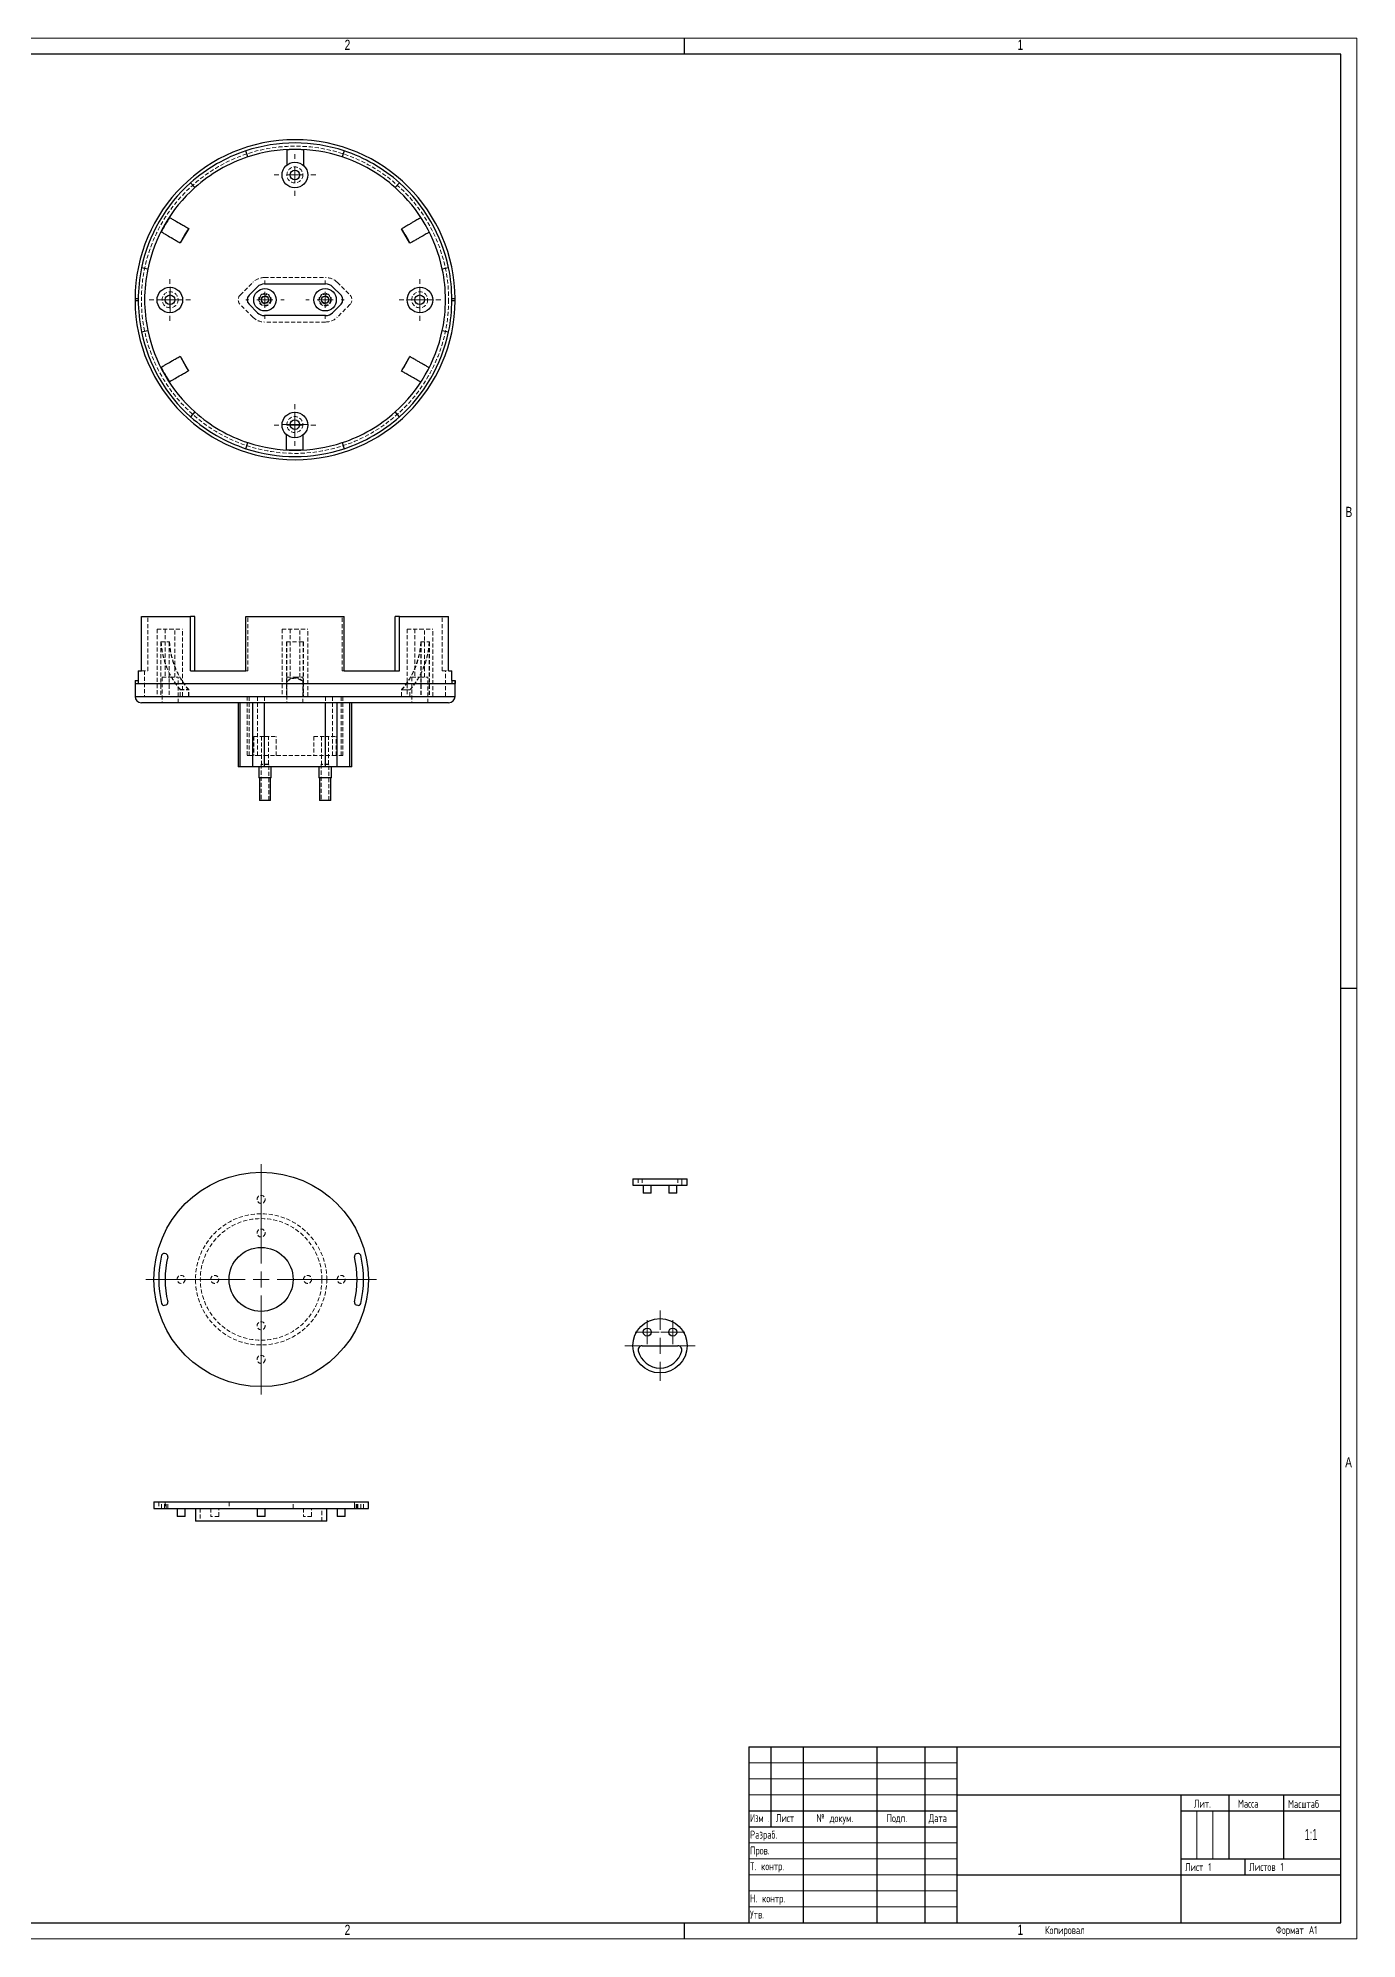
# Model space of a CAD drawing. Header units: millimetres. Extents: x 0 to 841, y 0 to 594.
# Drawn here: x 429 to 841, y 0 to 594 of the extents above; entities that cross this region are included whole.
import ezdxf

# ---------------------------------------------------------------- set-up
doc = ezdxf.new("R2010")
doc.units = ezdxf.units.MM
doc.linetypes.add('HIDDEN', pattern=[1.905, 1.27, -0.635])
doc.layers.add('ОСЕВЫЕ', color=7, linetype='Continuous')
doc.styles.add('SLDTEXTSTYLE0', font='TXT', dxfattribs={"width": 0.605})
doc.styles.add('SLDTEXTSTYLE1', font='TXT', dxfattribs={"width": 0.605, "bigfont": 'bigfont'})
doc.styles.add('SLDTEXTSTYLE2', font='TXT', dxfattribs={"width": 0.567853, "bigfont": 'bigfont'})
doc.styles.add('SLDTEXTSTYLE3', font='TXT', dxfattribs={"width": 0.567853})
doc.styles.add('SLDTEXTSTYLE4', font='TXT', dxfattribs={"width": 0.75})

# ---------------------------------------------------------------- blocks, each defined once
blk = doc.blocks.new('SW_NOTE_0')
at = {"color": 0, "linetype": 'Continuous', "lineweight": 0, "attachment_point": 1}
for s, insert, char_height, style in [('\\M+18449\\M+18478\\M+1847D', (0, 3.22), 2.5, 'SLDTEXTSTYLE2'), ('.', (5.56, 2.32), 1.59, 'SLDTEXTSTYLE3')]:
    blk.add_mtext(s, dxfattribs=dict(at, insert=insert, char_height=char_height, style=style))
blk = doc.blocks.new('SW_CENTERMARKSYMBOL_24')
at = {"color": 0, "linetype": 'Continuous', "lineweight": 0}
for p, q in [((-2.5, 0), (-4, 0)), ((0, 0), (-2.5, 0)), ((0, 2.5), (0, 4)), ((0, 0), (0, 2.5)), ((0, 0), (0, -2.5)), ((0, 0), (2.5, 0)), ((2.5, 0), (4, 0)), ((0, -2.5), (0, -4))]:
    blk.add_line(p, q, dxfattribs=at)
blk = doc.blocks.new('SW_CENTERMARKSYMBOL_25')
at = {"color": 0, "linetype": 'Continuous', "lineweight": 0}
for p, q in [((-2.5, 0), (-4, 0)), ((0, 0), (-2.5, 0)), ((0, 2.5), (0, 4)), ((0, 0), (0, 2.5)), ((0, 0), (0, -2.5)), ((0, 0), (2.5, 0)), ((2.5, 0), (4, 0)), ((0, -2.5), (0, -4))]:
    blk.add_line(p, q, dxfattribs=at)
blk = doc.blocks.new('SW_CENTERMARKSYMBOL_26')
at = {"color": 0, "linetype": 'Continuous', "lineweight": 0}
for p, q in [((-2.5, 0), (-4, 0)), ((0, 0), (-2.5, 0)), ((0, 2.5), (0, 4)), ((0, 0), (0, 2.5)), ((0, 0), (0, -2.5)), ((0, 0), (2.5, 0)), ((2.5, 0), (4, 0)), ((0, -2.5), (0, -4))]:
    blk.add_line(p, q, dxfattribs=at)
blk = doc.blocks.new('SW_CENTERMARKSYMBOL_27')
at = {"color": 0, "linetype": 'Continuous', "lineweight": 0}
for p, q in [((0, 5), (0, 6.5)), ((-5, 0), (-6.5, 0)), ((0, 0), (-2.5, 0)), ((0, 0), (0, 2.5)), ((0, 0), (0, -2.5)), ((0, 0), (2.5, 0)), ((5, 0), (6.5, 0)), ((0, -5), (0, -6.5))]:
    blk.add_line(p, q, dxfattribs=at)
blk = doc.blocks.new('SW_CENTERMARKSYMBOL_28')
at = {"color": 0, "linetype": 'Continuous', "lineweight": 0}
for p, q in [((0, 5), (0, 6)), ((-5, 0), (-6, 0)), ((0, 0), (-2.5, 0)), ((0, 0), (0, 2.5)), ((0, 0), (0, -2.5)), ((0, 0), (2.5, 0)), ((5, 0), (6, 0)), ((0, -5), (0, -6))]:
    blk.add_line(p, q, dxfattribs=at)
blk = doc.blocks.new('SW_CENTERMARKSYMBOL_29')
at = {"color": 0, "linetype": 'Continuous', "lineweight": 0}
for p, q in [((0, 5), (0, 6)), ((-5, 0), (-6, 0)), ((0, 0), (-2.5, 0)), ((0, 0), (0, 2.5)), ((0, 0), (0, -2.5)), ((0, 0), (2.5, 0)), ((5, 0), (6, 0)), ((0, -5), (0, -6))]:
    blk.add_line(p, q, dxfattribs=at)
blk = doc.blocks.new('SW_CENTERMARKSYMBOL_30')
at = {"color": 0, "linetype": 'Continuous', "lineweight": 0}
for p, q in [((0, 5), (0, 6.5)), ((-5, 0), (-6.5, 0)), ((0, 0), (-2.5, 0)), ((0, 0), (0, 2.5)), ((0, 0), (0, -2.5)), ((0, 0), (2.5, 0)), ((5, 0), (6.5, 0)), ((0, -5), (0, -6.5))]:
    blk.add_line(p, q, dxfattribs=at)
blk = doc.blocks.new('SW_CENTERMARKSYMBOL_31')
at = {"color": 0, "linetype": 'Continuous', "lineweight": 0}
for p, q in [((0, 5), (0, 6.5)), ((-5, 0), (-6.5, 0)), ((0, 0), (-2.5, 0)), ((0, 0), (0, 2.5)), ((0, 0), (0, -2.5)), ((0, 0), (2.5, 0)), ((5, 0), (6.5, 0)), ((0, -5), (0, -6.5))]:
    blk.add_line(p, q, dxfattribs=at)
blk = doc.blocks.new('SW_CENTERMARKSYMBOL_32')
at = {"color": 0, "linetype": 'Continuous', "lineweight": 0}
for p, q in [((0, 5), (0, 6.5)), ((-5, 0), (-6.5, 0)), ((0, 0), (-2.5, 0)), ((0, 0), (0, 2.5)), ((0, 0), (0, -2.5)), ((0, 0), (2.5, 0)), ((5, 0), (6.5, 0)), ((0, -5), (0, -6.5))]:
    blk.add_line(p, q, dxfattribs=at)
blk = doc.blocks.new('SW_CENTERMARKSYMBOL_33')
at = {"color": 0, "linetype": 'Continuous', "lineweight": 0}
for p, q in [((0, 5), (0, 36)), ((-5, 0), (-36, 0)), ((0, 0), (-2.5, 0)), ((0, 0), (0, 2.5)), ((0, 0), (0, -2.5)), ((0, 0), (2.5, 0)), ((5, 0), (36, 0)), ((0, -5), (0, -36))]:
    blk.add_line(p, q, dxfattribs=at)
blk = doc.blocks.new('SW_CENTERMARKSYMBOL_34')
at = {"color": 0, "linetype": 'Continuous', "lineweight": 0}
for p, q in [((0, 5), (0, 10.99)), ((-5, 0), (-10.99, 0)), ((0, 0), (-2.5, 0)), ((0, 0), (0, 2.5)), ((0, 0), (0, -2.5)), ((0, 0), (2.5, 0)), ((5, 0), (10.99, 0)), ((0, -5), (0, -10.99))]:
    blk.add_line(p, q, dxfattribs=at)
blk = doc.blocks.new('SW_CENTERMARKSYMBOL_35')
at = {"color": 0, "linetype": 'Continuous', "lineweight": 0}
for p, q in [((-2.5, 0), (-3.75, 0)), ((0, 0), (-2.5, 0)), ((0, 2.5), (0, 3.75)), ((0, 0), (0, 2.5)), ((0, 0), (0, -2.5)), ((0, 0), (2.5, 0)), ((2.5, 0), (3.75, 0)), ((0, -2.5), (0, -3.75))]:
    blk.add_line(p, q, dxfattribs=at)
blk = doc.blocks.new('SW_CENTERMARKSYMBOL_36')
at = {"color": 0, "linetype": 'Continuous', "lineweight": 0}
for p, q in [((-2.5, 0), (-3.75, 0)), ((0, 0), (-2.5, 0)), ((0, 2.5), (0, 3.75)), ((0, 0), (0, 2.5)), ((0, 0), (0, -2.5)), ((0, 0), (2.5, 0)), ((2.5, 0), (3.75, 0)), ((0, -2.5), (0, -3.75))]:
    blk.add_line(p, q, dxfattribs=at)

msp = doc.modelspace()

# ---------------------------------------------------------------- linework, layer by layer
at = {"color": 7, "linetype": 'Continuous', "lineweight": 25}
for p, q in [((836, 589), (20, 589)), ((836, 5), (836, 589)), ((494.51, 556.85), (493.88, 558.75)), ((506.67, 559.14), (506.67, 559.07)), ((511.88, 559.14), (511.88, 559.07)), ((524.54, 558.75), (523.92, 556.85)), ((476.57, 548.76), (477.91, 547.27)), ((540.52, 547.27), (541.85, 548.76)), ((469.91, 537.99), (470.02, 537.93)), ((548.59, 537.88), (548.57, 537.87)), ((467.3, 533.48), (467.41, 533.41)), ((475.98, 534.49), (473.36, 529.98)), ((545.12, 529.86), (542.52, 534.38)), ((551.19, 533.36), (551.18, 533.36)), ((463.2, 521.8), (461.24, 522.21)), ((499.66, 517.16), (518.77, 517.16)), ((557.18, 522.21), (555.23, 521.8)), ((460.21, 512.46), (459.21, 512.46)), ((459.21, 511.96), (460.21, 511.96)), ((494.83, 513.63), (497.46, 516.26)), ((520.96, 516.26), (523.59, 513.63)), ((559.21, 512.46), (558.21, 512.46)), ((558.21, 511.96), (559.21, 511.96)), ((497.46, 508.17), (494.83, 510.8)), ((518.77, 507.26), (499.66, 507.26)), ((523.59, 510.8), (520.96, 508.17)), ((461.24, 502.22), (463.2, 502.63)), ((555.23, 502.63), (557.18, 502.22)), ((473.31, 494.56), (475.9, 490.05)), ((542.45, 489.94), (545.07, 494.45)), ((467.24, 491.06), (467.35, 491.13)), ((551.13, 490.95), (551.12, 490.95)), ((469.84, 486.54), (469.95, 486.61)), ((548.52, 486.44), (548.5, 486.44)), ((477.91, 477.16), (476.57, 475.67)), ((541.85, 475.67), (540.52, 477.16)), ((493.88, 465.67), (494.51, 467.57)), ((506.54, 465.29), (506.54, 465.36)), ((511.76, 465.28), (511.76, 465.35)), ((523.92, 467.57), (524.54, 465.67)), ((461.24, 396.29), (461.24, 413.29)), ((461.24, 413.29), (476.57, 413.29)), ((476.57, 396.29), (476.57, 413.29)), ((477.91, 413.29), (476.57, 413.29)), ((477.91, 396.29), (477.91, 413.29)), ((493.88, 396.29), (493.88, 413.29)), ((493.88, 413.29), (524.54, 413.29)), ((524.54, 396.29), (524.54, 413.29)), ((540.52, 396.29), (540.52, 413.29)), ((541.85, 413.29), (540.52, 413.29)), ((541.85, 396.29), (541.85, 413.29)), ((541.85, 413.29), (557.18, 413.29)), ((557.18, 396.29), (557.18, 413.29)), ((459.21, 393.29), (459.21, 388.29)), ((459.21, 393.29), (459.21, 393.29)), ((459.21, 393.29), (459.21, 392.29)), ((459.21, 393.29), (460.21, 393.29)), ((459.21, 392.29), (559.21, 392.29)), ((460.21, 396.29), (460.21, 393.29)), ((460.21, 396.29), (461.24, 396.29)), ((460.21, 393.29), (460.21, 392.29)), ((476.57, 396.29), (493.88, 396.29)), ((524.54, 396.29), (541.85, 396.29)), ((557.18, 396.29), (558.21, 396.29)), ((558.21, 393.29), (558.21, 396.29)), ((558.21, 393.29), (558.21, 392.29)), ((558.21, 393.29), (559.21, 393.29)), ((559.21, 388.29), (559.21, 393.29)), ((559.21, 393.29), (559.21, 392.29)), ((559.21, 393.29), (559.21, 393.29)), ((509.21, 386.29), (461.21, 386.29)), ((491.46, 386.29), (491.46, 366.29)), ((492.08, 366.29), (492.08, 386.29)), ((496.05, 366.29), (496.05, 386.29)), ((499.66, 366.29), (499.66, 386.29)), ((557.21, 386.29), (509.21, 386.29)), ((518.77, 366.29), (518.77, 386.29)), ((522.38, 366.29), (522.38, 386.29)), ((526.35, 366.29), (526.35, 386.29)), ((526.97, 366.29), (526.97, 386.29)), ((492.08, 366.29), (491.46, 366.29)), ((496.05, 366.29), (492.08, 366.29)), ((499.66, 366.29), (496.05, 366.29)), ((497.86, 366.29), (497.86, 362.79)), ((501.76, 362.79), (497.86, 362.79)), ((498.06, 362.79), (498.06, 355.79)), ((518.77, 366.29), (499.66, 366.29)), ((501.56, 355.79), (501.56, 362.79)), ((501.76, 362.79), (501.76, 366.29)), ((516.66, 366.29), (516.66, 362.79)), ((520.56, 362.79), (516.66, 362.79)), ((516.86, 362.79), (516.86, 355.79)), ((522.38, 366.29), (518.77, 366.29)), ((520.36, 355.79), (520.36, 362.79)), ((520.56, 362.79), (520.56, 366.29)), ((526.35, 366.29), (522.38, 366.29)), ((526.97, 366.29), (526.35, 366.29)), ((501.56, 355.79), (498.06, 355.79)), ((520.36, 355.79), (516.86, 355.79)), ((614.75, 237.55), (614.75, 235.55)), ((614.75, 237.55), (623.24, 237.55)), ((614.75, 235.55), (623.24, 235.55)), ((617.99, 235.55), (617.99, 233.05)), ((620.49, 233.05), (617.99, 233.05)), ((620.49, 233.05), (620.49, 235.55)), ((623.24, 237.55), (631.73, 237.55)), ((623.24, 235.55), (631.73, 235.55)), ((625.99, 235.55), (625.99, 233.05)), ((628.49, 233.05), (625.99, 233.05)), ((628.49, 233.05), (628.49, 235.55)), ((631.73, 235.55), (631.73, 237.55)), ((468.92, 214.06), (468.44, 214.18)), ((528.79, 214.18), (528.31, 214.06)), ((468.44, 198.01), (468.92, 198.14)), ((528.31, 198.14), (528.79, 198.01)), ((617.68, 185.37), (628.81, 185.37)), ((465.12, 136.56), (465.12, 134.56)), ((465.12, 136.56), (498.62, 136.56)), ((465.12, 134.56), (498.62, 134.56)), ((472.37, 134.56), (472.37, 132.06)), ((474.87, 132.06), (472.37, 132.06)), ((474.87, 132.06), (474.87, 134.56)), ((478.12, 134.56), (478.12, 130.56)), ((497.37, 134.56), (497.37, 132.06)), ((499.87, 132.06), (497.37, 132.06)), ((498.62, 136.56), (532.12, 136.56)), ((498.62, 134.56), (532.12, 134.56)), ((499.87, 132.06), (499.87, 134.56)), ((519.12, 130.56), (519.12, 134.56)), ((522.37, 134.56), (522.37, 132.06)), ((524.87, 132.06), (522.37, 132.06)), ((524.87, 132.06), (524.87, 134.56)), ((532.12, 134.56), (532.12, 136.56)), ((519.12, 130.56), (478.12, 130.56)), ((651, 60), (836, 60)), ((651, 60), (651, 5)), ((658, 35), (658, 60)), ((668, 60), (668, 5)), ((691, 60), (691, 5)), ((706, 60), (706, 5)), ((716, 60), (716, 5)), ((716, 45), (836, 45)), ((786, 45), (786, 5)), ((801, 45), (801, 25)), ((818, 45), (818, 25)), ((651, 40), (716, 40)), ((786, 40), (836, 40)), ((651, 35), (716, 35)), ((786, 25), (836, 25)), ((806, 25), (806, 20)), ((716, 20), (836, 20)), ((20, 5), (836, 5))]:
    msp.add_line(p, q, dxfattribs=at)
at = {"color": 7, "linetype": 'HIDDEN', "lineweight": 18}
for p, q in [((492.08, 513.7), (496.05, 517.67)), ((499.66, 519.16), (518.77, 519.16)), ((522.38, 517.67), (526.35, 513.7)), ((496.05, 506.75), (492.08, 510.73)), ((518.77, 505.26), (499.66, 505.26)), ((526.35, 510.73), (522.38, 506.75)), ((463.2, 396.29), (463.2, 413.29)), ((494.51, 396.29), (494.51, 413.29)), ((523.92, 396.29), (523.92, 413.29)), ((555.23, 396.29), (555.23, 413.29)), ((466.09, 409.29), (470.09, 409.29)), ((466.09, 409.29), (466.09, 388.29)), ((467.24, 405.29), (469.84, 405.29)), ((467.24, 405.29), (467.24, 388.29)), ((467.3, 405.29), (467.3, 388.29)), ((468.66, 409.29), (468.66, 394.29)), ((469.84, 405.29), (469.84, 388.29)), ((469.84, 405.29), (469.95, 405.29)), ((469.91, 405.29), (469.91, 388.29)), ((469.95, 405.29), (470.02, 405.29)), ((470.09, 409.29), (474.09, 409.29)), ((471.66, 394.29), (471.66, 409.29)), ((474.09, 388.29), (474.09, 409.29)), ((505.16, 409.29), (509.16, 409.29)), ((505.16, 409.29), (505.16, 388.29)), ((506.54, 405.29), (511.76, 405.29)), ((506.54, 405.29), (506.54, 388.29)), ((507.66, 409.29), (507.66, 394.29)), ((509.16, 409.29), (513.16, 409.29)), ((510.66, 394.29), (510.66, 409.29)), ((511.76, 405.29), (511.76, 388.29)), ((511.76, 405.29), (511.88, 405.29)), ((513.16, 388.29), (513.16, 409.29)), ((544.23, 409.29), (548.23, 409.29)), ((544.23, 409.29), (544.23, 388.29)), ((546.66, 409.29), (546.66, 394.29)), ((548.23, 409.29), (552.23, 409.29)), ((548.52, 405.29), (548.5, 405.29)), ((548.52, 405.29), (548.52, 388.29)), ((548.52, 405.29), (551.13, 405.29)), ((548.59, 405.29), (548.59, 388.29)), ((549.66, 394.29), (549.66, 409.29)), ((551.13, 405.29), (551.13, 388.29)), ((551.13, 405.29), (551.18, 405.29)), ((551.19, 405.29), (551.18, 405.29)), ((551.19, 405.29), (551.19, 388.29)), ((552.23, 388.29), (552.23, 409.29)), ((461.24, 396.29), (463.2, 396.29)), ((462.21, 396.29), (462.21, 388.29)), ((467.66, 394.29), (470.16, 394.29)), ((467.66, 394.29), (467.66, 386.29)), ((470.16, 394.29), (472.66, 394.29)), ((472.66, 386.29), (472.66, 394.29)), ((493.88, 396.29), (494.51, 396.29)), ((506.66, 394.29), (509.16, 394.29)), ((506.66, 394.29), (506.66, 386.29)), ((506.67, 392.86), (506.67, 388.29)), ((509.16, 394.29), (511.66, 394.29)), ((511.66, 386.29), (511.66, 394.29)), ((511.88, 392.59), (511.88, 388.29)), ((523.92, 396.29), (524.54, 396.29)), ((545.66, 394.29), (548.16, 394.29)), ((545.66, 394.29), (545.66, 386.29)), ((548.16, 394.29), (550.66, 394.29)), ((550.66, 386.29), (550.66, 394.29)), ((555.23, 396.29), (557.18, 396.29)), ((556.21, 388.29), (556.21, 396.29)), ((462.21, 388.29), (459.21, 388.29)), ((462.21, 388.29), (467.24, 388.29)), ((467.24, 388.29), (469.84, 388.29)), ((469.84, 388.29), (506.54, 388.29)), ((473.31, 390.43), (473.31, 390.29)), ((473.31, 388.29), (473.31, 390.29)), ((473.31, 390.29), (475.9, 390.29)), ((473.36, 390.43), (473.36, 390.29)), ((473.36, 388.29), (473.36, 390.29)), ((475.9, 390.42), (475.9, 390.29)), ((475.9, 388.29), (475.9, 390.29)), ((475.98, 390.29), (475.9, 390.29)), ((475.98, 390.42), (475.98, 390.29)), ((475.98, 388.29), (475.98, 390.29)), ((492.08, 366.29), (492.08, 386.29)), ((494.25, 388.29), (494.25, 369.79)), ((494.83, 369.79), (494.83, 388.29)), ((496.05, 366.29), (496.05, 386.29)), ((497.46, 369.79), (497.46, 388.29)), ((499.66, 369.79), (499.66, 388.29)), ((499.66, 366.29), (499.66, 386.29)), ((506.54, 388.29), (511.76, 388.29)), ((511.76, 388.29), (548.52, 388.29)), ((518.77, 369.79), (518.77, 388.29)), ((518.77, 366.29), (518.77, 386.29)), ((520.96, 369.79), (520.96, 388.29)), ((522.38, 366.29), (522.38, 386.29)), ((523.59, 369.79), (523.59, 388.29)), ((524.18, 369.79), (524.18, 388.29)), ((526.35, 366.29), (526.35, 386.29)), ((542.45, 390.32), (542.45, 390.29)), ((542.45, 388.29), (542.45, 390.29)), ((542.45, 390.29), (545.07, 390.29)), ((542.52, 390.32), (542.52, 390.29)), ((542.52, 388.29), (542.52, 390.29)), ((545.07, 390.31), (545.07, 390.29)), ((545.07, 388.29), (545.07, 390.29)), ((545.12, 390.29), (545.07, 390.29)), ((545.12, 390.31), (545.12, 390.29)), ((545.12, 388.29), (545.12, 390.29)), ((548.52, 388.29), (551.13, 388.29)), ((551.13, 388.29), (556.21, 388.29)), ((559.21, 388.29), (556.21, 388.29)), ((496.31, 375.79), (499.81, 375.79)), ((496.31, 375.79), (496.31, 369.79)), ((498.71, 375.79), (498.71, 367.09)), ((499.81, 375.79), (503.31, 375.79)), ((500.91, 367.09), (500.91, 375.79)), ((503.31, 369.79), (503.31, 375.79)), ((515.11, 375.79), (518.61, 375.79)), ((515.11, 375.79), (515.11, 369.79)), ((517.51, 375.79), (517.51, 367.09)), ((518.61, 375.79), (522.11, 375.79)), ((519.71, 367.09), (519.71, 375.79)), ((522.11, 369.79), (522.11, 375.79)), ((494.25, 369.79), (494.83, 369.79)), ((494.83, 369.79), (497.46, 369.79)), ((497.46, 369.79), (499.66, 369.79)), ((499.66, 369.79), (518.77, 369.79)), ((518.77, 369.79), (520.96, 369.79)), ((520.96, 369.79), (523.59, 369.79)), ((523.59, 369.79), (524.18, 369.79)), ((498.71, 367.09), (498.61, 366.99)), ((501.01, 366.99), (498.61, 366.99)), ((498.61, 366.99), (498.61, 355.79)), ((500.91, 367.09), (498.71, 367.09)), ((501.01, 366.99), (500.91, 367.09)), ((501.01, 355.79), (501.01, 366.99)), ((517.51, 367.09), (517.41, 366.99)), ((519.81, 366.99), (517.41, 366.99)), ((517.41, 366.99), (517.41, 355.79)), ((519.71, 367.09), (517.51, 367.09)), ((519.81, 366.99), (519.71, 367.09)), ((519.81, 355.79), (519.81, 366.99)), ((616.42, 237.55), (616.42, 235.55)), ((616.45, 237.55), (616.45, 235.55)), ((617.68, 237.55), (617.68, 235.55)), ((628.81, 237.55), (628.81, 235.55)), ((630.04, 237.55), (630.04, 235.55)), ((630.07, 235.55), (630.07, 237.55)), ((466.62, 136.56), (466.62, 134.56)), ((467.52, 134.56), (467.52, 136.56)), ((468.44, 134.56), (468.44, 136.56)), ((468.62, 136.56), (468.62, 134.56)), ((468.92, 134.56), (468.92, 136.56)), ((469.46, 134.56), (469.46, 136.56)), ((469.48, 134.56), (469.48, 136.56)), ((479.62, 134.56), (479.62, 130.56)), ((482.87, 134.56), (482.87, 132.06)), ((485.37, 132.06), (482.87, 132.06)), ((485.37, 132.06), (485.37, 134.56)), ((488.62, 136.56), (488.62, 134.56)), ((508.62, 134.56), (508.62, 136.56)), ((511.87, 134.56), (511.87, 132.06)), ((514.37, 132.06), (511.87, 132.06)), ((514.37, 132.06), (514.37, 134.56)), ((517.62, 130.56), (517.62, 134.56)), ((527.75, 136.56), (527.75, 134.56)), ((527.78, 134.56), (527.78, 136.56)), ((528.31, 134.56), (528.31, 136.56)), ((528.62, 134.56), (528.62, 136.56)), ((528.79, 134.56), (528.79, 136.56)), ((529.72, 134.56), (529.72, 136.56)), ((530.62, 134.56), (530.62, 136.56))]:
    msp.add_line(p, q, dxfattribs=at)
at = {"color": 8, "linetype": 'Continuous', "lineweight": 25}
for p, q in [((459.21, 388.29), (509.21, 388.29)), ((509.21, 388.29), (559.21, 388.29))]:
    msp.add_line(p, q, dxfattribs=at)
at = {"color": 7, "linetype": 'Continuous', "lineweight": 18}
for p, q in [((651, 55), (716, 55)), ((651, 50), (716, 50)), ((651, 45), (716, 45)), ((791, 40), (791, 25)), ((796, 40), (796, 25)), ((651, 30), (716, 30)), ((651, 25), (716, 25)), ((651, 20), (716, 20)), ((651, 15), (716, 15)), ((651, 10), (716, 10))]:
    msp.add_line(p, q, dxfattribs=at)
at = {"color": 7, "linetype": 'HIDDEN', "lineweight": 18}
for centre, radius in [((509.21, 512.21), 48), ((509.16, 551.21), 2.5), ((470.16, 512.21), 2.5), ((499.81, 512.21), 1.95), ((499.81, 512.21), 1.75), ((499.81, 512.21), 1.2), ((518.61, 512.21), 1.95), ((518.61, 512.21), 1.75), ((518.61, 512.21), 1.2), ((548.16, 512.21), 2.5), ((509.16, 473.21), 2.5), ((498.62, 231.1), 1.25), ((498.62, 206.1), 20.5), ((498.62, 206.1), 19), ((498.62, 220.6), 1.25), ((473.62, 206.1), 1.25), ((484.12, 206.1), 1.25), ((513.12, 206.1), 1.25), ((523.62, 206.1), 1.25), ((498.62, 191.6), 1.25), ((498.62, 181.1), 1.25)]:
    msp.add_circle(centre, radius, dxfattribs=at)
at = {"color": 7, "linetype": 'Continuous', "lineweight": 25}
for centre, radius in [((509.16, 551.21), 4), ((509.16, 551.21), 1.5), ((470.09, 512.14), 4), ((470.16, 512.21), 1.5), ((499.81, 512.21), 3.5), ((499.81, 512.21), 1.1), ((518.61, 512.21), 3.5), ((518.61, 512.21), 1.1), ((548.23, 512.14), 4), ((548.16, 512.21), 1.5), ((509.16, 473.07), 4), ((509.16, 473.21), 1.5), ((498.62, 206.1), 33.5), ((498.62, 206.1), 10), ((623.24, 185.37), 8.49), ((619.24, 189.62), 1.25), ((627.24, 189.62), 1.25)]:
    msp.add_circle(centre, radius, dxfattribs=at)
for centre, radius, start, end in [((509.21, 512.21), 50, 0.28648, 179.71352), ((509.21, 512.21), 49, 108.23171, 131.76829), ((509.21, 512.21), 49, 71.76829, 108.23171), ((509.21, 512.21), 47, 71.76829, 108.23171), ((509.28, 512.21), 46.93, 86.81641, 93.18359), ((509.21, 512.21), 49, 48.23171, 71.76829), ((509.21, 512.21), 47, 108.23171, 131.76829), ((509.21, 512.21), 47, 48.23171, 71.76829), ((509.21, 512.21), 49, 131.76829, 168.23171), ((509.21, 512.21), 47, 131.76829, 168.23171), ((509.21, 512.21), 47, 11.76829, 48.23171), ((509.21, 512.21), 49, 11.76829, 48.23171), ((509.28, 512.21), 46.93, 146.77722, 153.1444), ((509.21, 512.21), 49, 168.23171, 191.76829), ((509.21, 512.21), 47, 168.23171, 191.76829), ((499.66, 514.06), 3.1, 90, 135), ((518.77, 514.06), 3.1, 45, 90), ((509.21, 512.21), 47, 348.23171, 11.76829), ((509.21, 512.21), 49, 348.23171, 11.76829), ((509.21, 512.21), 50, 179.71352, 180.28648), ((509.21, 512.21), 50, 180.28648, 359.71352), ((509.21, 512.21), 50, 359.71352, 0.28648), ((499.66, 510.36), 3.1, 225, 270), ((518.77, 510.36), 3.1, 270, 315), ((509.21, 512.21), 49, 191.76829, 228.23171), ((509.21, 512.21), 47, 191.76829, 228.23171), ((509.21, 512.21), 47, 311.76829, 348.23171), ((509.21, 512.21), 49, 311.76829, 348.23171), ((509.28, 512.21), 46.93, 206.69883, 213.06603), ((509.21, 512.21), 49, 228.23171, 251.76829), ((509.21, 512.21), 47, 228.23171, 251.76829), ((509.21, 512.21), 47, 288.23171, 311.76829), ((509.21, 512.21), 49, 288.23171, 311.76829), ((509.21, 512.21), 49, 251.76829, 288.23171), ((509.21, 512.21), 47, 251.76829, 288.23171), ((509.28, 512.21), 46.93, 266.65963, 273.02684), ((461.21, 388.29), 2, 180, 270), ((557.21, 388.29), 2, 270, 0), ((468.25, 213.46), 0.75, 75, 166.37523), ((468.73, 213.33), 0.75, 346.3976, 75), ((528.5, 213.33), 0.75, 105, 193.6024), ((528.99, 213.46), 0.75, 13.62477, 105), ((498.62, 206.1), 32, 166.37523, 193.62477), ((498.62, 206.1), 30, 166.3976, 193.6024), ((498.62, 206.1), 30, 346.3976, 13.6024), ((498.62, 206.1), 32, 346.37523, 13.62477), ((468.25, 198.74), 0.75, 193.62477, 285), ((468.73, 198.87), 0.75, 285, 13.6024), ((528.5, 198.87), 0.75, 166.3976, 255), ((528.99, 198.74), 0.75, 255, 346.37523), ((617.68, 184.11), 1.26, 90, 192.78181), ((628.81, 184.11), 1.26, 347.21819, 90), ((623.24, 185.37), 6.97, 192.78181, 347.21819)]:
    msp.add_arc(centre, radius, start, end, dxfattribs=at)
at = {"color": 7, "linetype": 'HIDDEN', "lineweight": 18}
for centre, radius, start, end in [((499.66, 514.06), 5.1, 90, 135), ((518.77, 514.06), 5.1, 45, 90), ((493.56, 512.21), 2.1, 135, 225), ((524.86, 512.21), 2.1, 315, 45), ((499.66, 510.36), 5.1, 225, 270), ((518.77, 510.36), 5.1, 270, 315)]:
    msp.add_arc(centre, radius, start, end, dxfattribs=at)
at = {"color": 7, "linetype": 'Continuous', "lineweight": 25}
for centre, major_axis in [((496.25, 512.21), (2, 0)), ((522.18, 512.21), (-2, 0))]:
    msp.add_ellipse(centre, major_axis=major_axis, ratio=0.998783, start_param=2.356803, end_param=3.926382, dxfattribs=at)
for points, knots in [([(506.67, 559.07), (506.67, 558.99), (506.67, 558.83), (506.67, 558.45), (506.67, 558.31), (506.67, 557.98), (506.67, 557.79), (506.67, 557.48), (506.67, 557.37), (506.67, 557.2), (506.67, 557.11), (506.67, 557.02), (506.67, 556.96), (506.67, 556.93), (506.67, 556.67), (506.67, 556.42), (506.67, 555.61), (506.67, 555.01), (506.67, 554.35)], [0, 0, 0, 0, 0.25, 0.25, 0.375, 0.375, 0.5, 0.5, 0.5625, 0.5625, 0.59375, 0.609375, 0.609375, 0.625, 0.625, 0.75, 0.75, 1, 1, 1, 1]), ([(511.88, 559.07), (511.88, 559.03), (511.88, 558.97), (511.88, 558.8), (511.88, 558.69), (511.88, 558.32), (511.88, 557.98), (511.88, 557.36), (511.88, 557.13), (511.88, 556.63), (511.88, 556.36), (511.88, 555.5), (511.88, 554.86), (511.88, 554.14)], [0, 0, 0, 0, 0.125, 0.125, 0.25, 0.25, 0.5, 0.5, 0.625, 0.625, 0.75, 0.75, 1, 1, 1, 1]), ([(470.02, 537.93), (470.1, 537.88), (470.3, 537.76), (470.75, 537.5), (470.92, 537.4), (471.23, 537.23), (471.34, 537.16), (471.57, 537.03), (471.69, 536.96), (472.33, 536.59), (472.93, 536.24), (473.97, 535.64), (474.34, 535.43), (475.12, 534.98), (475.54, 534.74), (475.98, 534.49)], [0, 0, 0, 0, 0.25, 0.25, 0.375, 0.375, 0.4375, 0.4375, 0.5, 0.5, 0.75, 0.75, 0.875, 0.875, 1, 1, 1, 1]), ([(548.53, 537.85), (548.49, 537.82), (548.39, 537.77), (548.08, 537.59), (547.62, 537.32), (547.01, 536.97), (546.28, 536.55), (545.43, 536.06), (544.45, 535.49), (543.47, 534.92), (542.79, 534.53), (542.52, 534.38)], [0, 0, 0, 0, 0.088469, 0.205263, 0.325452, 0.445642, 0.562439, 0.679236, 0.799423, 0.91961, 1, 1, 1, 1]), ([(467.41, 533.41), (467.49, 533.36), (467.69, 533.25), (468.14, 532.99), (468.31, 532.89), (468.62, 532.71), (468.73, 532.65), (468.96, 532.52), (469.08, 532.45), (469.71, 532.08), (470.32, 531.73), (471.36, 531.13), (471.73, 530.92), (472.51, 530.47), (472.93, 530.23), (473.36, 529.98)], [0, 0, 0, 0, 0.25, 0.25, 0.375, 0.375, 0.4375, 0.4375, 0.5, 0.5, 0.75, 0.75, 0.875, 0.875, 1, 1, 1, 1]), ([(551.13, 533.33), (551.09, 533.31), (551, 533.25), (550.68, 533.07), (550.22, 532.8), (549.61, 532.45), (548.88, 532.03), (548.03, 531.54), (547.05, 530.97), (546.07, 530.41), (545.39, 530.02), (545.12, 529.86)], [0, 0, 0, 0, 0.08843, 0.205174, 0.325311, 0.445448, 0.562194, 0.678941, 0.799075, 0.91921, 1, 1, 1, 1]), ([(467.35, 491.13), (467.44, 491.18), (467.63, 491.29), (468.08, 491.55), (468.26, 491.65), (468.56, 491.82), (468.67, 491.89), (468.9, 492.02), (469.02, 492.09), (469.66, 492.46), (470.26, 492.81), (471.3, 493.41), (471.67, 493.62), (472.45, 494.07), (472.87, 494.31), (473.31, 494.56)], [0, 0, 0, 0, 0.25, 0.25, 0.375, 0.375, 0.4375, 0.4375, 0.5, 0.5, 0.75, 0.75, 0.875, 0.875, 1, 1, 1, 1]), ([(551.07, 490.98), (551.03, 491), (550.94, 491.06), (550.63, 491.24), (550.16, 491.51), (549.56, 491.86), (548.83, 492.28), (547.97, 492.77), (546.99, 493.34), (546.01, 493.9), (545.34, 494.29), (545.07, 494.45)], [0, 0, 0, 0, 0.088445, 0.205209, 0.325366, 0.445523, 0.562289, 0.679055, 0.79921, 0.919365, 1, 1, 1, 1]), ([(469.95, 486.61), (470.03, 486.66), (470.23, 486.77), (470.68, 487.03), (470.85, 487.13), (471.16, 487.3), (471.27, 487.37), (471.5, 487.5), (471.62, 487.57), (472.25, 487.94), (472.86, 488.29), (473.9, 488.89), (474.27, 489.1), (475.05, 489.55), (475.47, 489.79), (475.9, 490.05)], [0, 0, 0, 0, 0.25, 0.25, 0.375, 0.375, 0.4375, 0.4375, 0.5, 0.5, 0.75, 0.75, 0.875, 0.875, 1, 1, 1, 1]), ([(548.46, 486.47), (548.42, 486.49), (548.32, 486.55), (548.01, 486.73), (547.55, 487), (546.94, 487.35), (546.21, 487.77), (545.36, 488.26), (544.38, 488.83), (543.4, 489.39), (542.72, 489.78), (542.45, 489.94)], [0, 0, 0, 0, 0.088455, 0.205231, 0.325402, 0.445573, 0.562352, 0.679131, 0.799299, 0.919467, 1, 1, 1, 1]), ([(506.54, 465.36), (506.54, 465.44), (506.54, 465.6), (506.54, 466.08), (506.54, 466.41), (506.54, 466.91), (506.54, 467.02), (506.54, 467.19), (506.54, 467.24), (506.54, 467.36), (506.54, 467.42), (506.54, 467.71), (506.54, 467.97), (506.54, 468.77), (506.54, 469.38), (506.54, 470.05)], [0, 0, 0, 0, 0.25, 0.25, 0.5, 0.5, 0.5625, 0.5625, 0.59375, 0.59375, 0.625, 0.625, 0.75, 0.75, 1, 1, 1, 1]), ([(511.76, 465.35), (511.76, 465.39), (511.76, 465.45), (511.76, 465.61), (511.76, 465.71), (511.76, 466.07), (511.76, 466.39), (511.76, 466.99), (511.76, 467.21), (511.76, 467.57), (511.76, 467.69), (511.76, 467.94), (511.76, 468.07), (511.76, 468.75), (511.76, 469.36), (511.76, 470.03)], [0, 0, 0, 0, 0.125, 0.125, 0.25, 0.25, 0.5, 0.5, 0.625, 0.625, 0.6875, 0.6875, 0.75, 0.75, 1, 1, 1, 1])]:
    msp.add_open_spline(points, degree=3, knots=knots, dxfattribs=at)
for points in [[(475.98, 534.49), (475.01, 533.04), (474.14, 531.54), (473.36, 529.98)], [(545.12, 529.86), (544.35, 531.42), (543.49, 532.93), (542.52, 534.38)], [(473.31, 494.56), (474.07, 493), (474.94, 491.49), (475.9, 490.05)], [(542.45, 489.94), (543.42, 491.38), (544.29, 492.89), (545.07, 494.45)]]:
    msp.add_open_spline(points, degree=3, dxfattribs=at)
at = {"color": 7, "linetype": 'HIDDEN', "lineweight": 18}
for points, knots in [([(467.35, 405.29), (467.44, 403.89), (467.63, 402.51), (468.08, 400.5), (468.26, 399.83), (468.56, 398.85), (468.67, 398.52), (468.9, 397.87), (469.02, 397.55), (469.66, 395.96), (470.26, 394.75), (471.3, 393.05), (471.67, 392.5), (472.45, 391.44), (472.87, 390.92), (473.31, 390.43)], [0, 0, 0, 0, 0.25, 0.25, 0.375, 0.375, 0.4375, 0.4375, 0.5, 0.5, 0.75, 0.75, 0.875, 0.875, 1, 1, 1, 1]), ([(467.41, 405.29), (467.49, 403.89), (467.69, 402.51), (468.14, 400.5), (468.31, 399.83), (468.62, 398.85), (468.73, 398.52), (468.96, 397.87), (469.08, 397.55), (469.71, 395.96), (470.32, 394.75), (471.36, 393.05), (471.73, 392.5), (472.51, 391.44), (472.93, 390.92), (473.36, 390.43)], [0, 0, 0, 0, 0.25, 0.25, 0.375, 0.375, 0.4375, 0.4375, 0.5, 0.5, 0.75, 0.75, 0.875, 0.875, 1, 1, 1, 1]), ([(469.95, 405.29), (470.03, 403.89), (470.23, 402.51), (470.68, 400.5), (470.85, 399.83), (471.16, 398.85), (471.27, 398.52), (471.5, 397.87), (471.62, 397.55), (472.25, 395.95), (472.86, 394.75), (473.9, 393.05), (474.27, 392.5), (475.05, 391.43), (475.47, 390.92), (475.9, 390.42)], [0, 0, 0, 0, 0.25, 0.25, 0.375, 0.375, 0.4375, 0.4375, 0.5, 0.5, 0.75, 0.75, 0.875, 0.875, 1, 1, 1, 1]), ([(470.02, 405.29), (470.1, 403.89), (470.3, 402.51), (470.75, 400.5), (470.92, 399.83), (471.23, 398.85), (471.34, 398.52), (471.57, 397.87), (471.69, 397.55), (472.33, 395.95), (472.93, 394.75), (473.97, 393.05), (474.34, 392.5), (475.12, 391.43), (475.54, 390.91), (475.98, 390.42)], [0, 0, 0, 0, 0.25, 0.25, 0.375, 0.375, 0.4375, 0.4375, 0.5, 0.5, 0.75, 0.75, 0.875, 0.875, 1, 1, 1, 1]), ([(506.67, 405.29), (506.67, 404.54), (506.67, 403.03), (506.67, 400.92), (506.67, 398.96), (506.67, 396.99), (506.67, 395.43), (506.67, 394.54), (506.67, 394.34)], [0, 0, 0, 0, 0.193718, 0.389331, 0.554695, 0.721233, 0.93636, 1, 1, 1, 1]), ([(511.88, 405.29), (511.88, 404.72), (511.88, 404.15), (511.88, 403), (511.88, 402.43), (511.88, 400.74), (511.88, 399.64), (511.88, 398.03), (511.88, 397.5), (511.88, 396.45), (511.88, 395.94), (511.88, 394.44), (511.88, 393.49), (511.88, 392.59)], [0, 0, 0, 0, 0.125, 0.125, 0.25, 0.25, 0.5, 0.5, 0.625, 0.625, 0.75, 0.75, 1, 1, 1, 1]), ([(548.5, 405.29), (548.42, 403.87), (548.22, 402.49), (547.76, 400.45), (547.58, 399.78), (547.17, 398.46), (546.94, 397.8), (546.16, 395.88), (545.55, 394.67), (544.49, 392.96), (544.12, 392.4), (543.32, 391.33), (542.89, 390.81), (542.45, 390.32)], [0, 0, 0, 0, 0.25, 0.25, 0.375, 0.375, 0.5, 0.5, 0.75, 0.75, 0.875, 0.875, 1, 1, 1, 1]), ([(548.57, 405.29), (548.49, 403.87), (548.29, 402.49), (547.83, 400.46), (547.65, 399.78), (547.24, 398.46), (547.01, 397.8), (546.23, 395.88), (545.62, 394.67), (544.56, 392.96), (544.19, 392.4), (543.39, 391.33), (542.97, 390.81), (542.52, 390.32)], [0, 0, 0, 0, 0.25, 0.25, 0.375, 0.375, 0.5, 0.5, 0.75, 0.75, 0.875, 0.875, 1, 1, 1, 1]), ([(551.12, 405.29), (551.03, 403.87), (550.83, 402.49), (550.38, 400.45), (550.2, 399.78), (549.79, 398.46), (549.55, 397.8), (548.77, 395.88), (548.16, 394.66), (547.1, 392.95), (546.73, 392.4), (545.93, 391.33), (545.51, 390.81), (545.07, 390.31)], [0, 0, 0, 0, 0.25, 0.25, 0.375, 0.375, 0.5, 0.5, 0.75, 0.75, 0.875, 0.875, 1, 1, 1, 1]), ([(551.18, 405.29), (551.09, 403.87), (550.89, 402.49), (550.44, 400.45), (550.26, 399.78), (549.84, 398.46), (549.61, 397.8), (548.83, 395.88), (548.22, 394.66), (547.16, 392.95), (546.79, 392.4), (545.99, 391.33), (545.56, 390.81), (545.12, 390.31)], [0, 0, 0, 0, 0.25, 0.25, 0.375, 0.375, 0.5, 0.5, 0.75, 0.75, 0.875, 0.875, 1, 1, 1, 1]), ([(511.76, 392.9), (511.6, 393.06), (511.43, 393.22), (511.06, 393.51), (510.85, 393.65), (510.41, 393.88), (510.18, 393.97), (509.67, 394.11), (509.41, 394.15), (508.88, 394.15), (508.62, 394.11), (508.12, 393.98), (507.89, 393.88), (507.45, 393.65), (507.24, 393.51), (506.87, 393.22), (506.7, 393.07), (506.54, 392.9)], [0, 0, 0, 0, 0.125, 0.125, 0.25, 0.25, 0.375, 0.375, 0.5, 0.5, 0.625, 0.625, 0.75, 0.75, 0.875, 0.875, 1, 1, 1, 1]), ([(506.67, 392.86), (506.84, 393.01), (507.02, 393.16), (507.41, 393.43), (507.62, 393.56), (507.96, 393.71), (508.08, 393.76), (508.32, 393.83), (508.45, 393.87), (508.71, 393.91), (508.84, 393.93), (509.1, 393.95), (509.23, 393.95), (509.63, 393.92), (509.88, 393.86), (510.37, 393.7), (510.59, 393.6), (511.02, 393.35), (511.21, 393.21), (511.57, 392.91), (511.73, 392.75), (511.88, 392.59)], [0, 0, 0, 0, 0.125, 0.125, 0.25, 0.25, 0.3125, 0.3125, 0.375, 0.375, 0.4375, 0.4375, 0.5, 0.5, 0.625, 0.625, 0.75, 0.75, 0.875, 0.875, 1, 1, 1, 1])]:
    msp.add_open_spline(points, degree=3, knots=knots, dxfattribs=at)
for points in [[(473.31, 390.43), (474.07, 390.43), (474.94, 390.42), (475.9, 390.42)], [(542.45, 390.32), (543.42, 390.32), (544.29, 390.32), (545.07, 390.31)], [(545.12, 390.31), (544.35, 390.32), (543.49, 390.32), (542.52, 390.32)]]:
    msp.add_open_spline(points, degree=3, dxfattribs=at)
at = {"layer": 'ОСЕВЫЕ', "lineweight": 18}
for p, q in [((0, 594), (841, 594)), ((841, 594), (841, 0)), ((0, 0), (841, 0))]:
    msp.add_line(p, q, dxfattribs=at)
at = {"layer": 'ОСЕВЫЕ', "lineweight": 25}
for p, q in [((630.75, 594), (630.75, 589)), ((841, 297), (836, 297)), ((630.75, 5), (630.75, 0))]:
    msp.add_line(p, q, dxfattribs=at)

# ---------------------------------------------------------------- block references
at = {"color": 7, "linetype": 'Continuous', "lineweight": 0}
for name, p in [('SW_CENTERMARKSYMBOL_27', (509.16, 551.21)), ('SW_CENTERMARKSYMBOL_32', (470.09, 512.14)), ('SW_CENTERMARKSYMBOL_28', (499.81, 512.21)), ('SW_CENTERMARKSYMBOL_29', (518.61, 512.21)), ('SW_CENTERMARKSYMBOL_30', (548.23, 512.14)), ('SW_CENTERMARKSYMBOL_24', (470.16, 512.21)), ('SW_CENTERMARKSYMBOL_26', (548.16, 512.21)), ('SW_CENTERMARKSYMBOL_31', (509.16, 473.07)), ('SW_CENTERMARKSYMBOL_25', (509.16, 473.21)), ('SW_CENTERMARKSYMBOL_33', (498.62, 206.1)), ('SW_CENTERMARKSYMBOL_34', (623.24, 185.37)), ('SW_CENTERMARKSYMBOL_35', (619.24, 189.62)), ('SW_CENTERMARKSYMBOL_36', (627.24, 189.62)), ('SW_NOTE_0', (651.39, 35.81))]:
    msp.add_blockref(name, p, dxfattribs=at)

# ---------------------------------------------------------------- texts
for s, insert, char_height, attachment_point, style in [('2', (525.59, 593.45), 3.17, 2, 'SLDTEXTSTYLE4'), ('1', (735.84, 593.45), 3.17, 2, 'SLDTEXTSTYLE4'), ('B', (838.48, 447.51), 3.17, 2, 'SLDTEXTSTYLE4'), ('A', (838.37, 150.51), 3.17, 2, 'SLDTEXTSTYLE4'), ('\\M+1844C\\M+18479\\M+18484.', (790.05, 43.53), 2.5, 1, 'SLDTEXTSTYLE1'), ('\\M+1844D\\M+18470\\M+18483\\M+18483\\M+18470', (803.8, 43.53), 2.5, 1, 'SLDTEXTSTYLE1'), ('\\M+1844D\\M+18470\\M+18483\\M+1848A\\M+18484\\M+18470\\M+18471', (819.46, 43.43), 2.5, 1, 'SLDTEXTSTYLE1'), ('\\M+1844C\\M+18479\\M+18483\\M+18484', (659.43, 39.03), 2.5, 1, 'SLDTEXTSTYLE1'), ('\\M+18782 \\M+18474\\M+18480\\M+1847B\\M+18485\\M+1847D.', (672.14, 39.01), 2.5, 1, 'SLDTEXTSTYLE1'), ('\\M+18450\\M+18480\\M+18474\\M+18481.', (694.04, 39.03), 2.5, 1, 'SLDTEXTSTYLE1'), ('\\M+18444\\M+18470\\M+18484\\M+18470', (707.21, 39.03), 2.5, 1, 'SLDTEXTSTYLE1'), ('\\M+18451\\M+18470\\M+18478\\M+18482\\M+18470\\M+18471.', (651.4, 33.85), 2.5, 1, 'SLDTEXTSTYLE1'), ('1:1', (826.65, 34.38), 3.5, 2, 'SLDTEXTSTYLE0'), ('\\M+18453. \\M+1847B\\M+18480\\M+1847E\\M+18484\\M+18482.', (651.38, 23.98), 2.5, 1, 'SLDTEXTSTYLE1'), ('\\M+18450\\M+18482\\M+18480\\M+18472.', (651.39, 28.89), 2.5, 1, 'SLDTEXTSTYLE1'), ('\\M+1844C\\M+18479\\M+18483\\M+18484\\M+18480\\M+18472 1', (807.34, 23.77), 2.5, 1, 'SLDTEXTSTYLE1'), ('\\M+1844C\\M+18479\\M+18483\\M+18484 1', (787.28, 23.72), 2.5, 1, 'SLDTEXTSTYLE1'), ('\\M+1844E. \\M+1847B\\M+18480\\M+1847E\\M+18484\\M+18482.', (651.38, 13.91), 2.5, 1, 'SLDTEXTSTYLE1'), ('\\M+18454\\M+18484\\M+18472.', (651.37, 8.89), 2.5, 1, 'SLDTEXTSTYLE1'), ('2', (525.59, 4.45), 3.17, 2, 'SLDTEXTSTYLE4'), ('1', (735.84, 4.45), 3.17, 2, 'SLDTEXTSTYLE4'), ('\\M+1844B\\M+18480\\M+18481\\M+18479\\M+18482\\M+18480\\M+18472\\M+18470\\M+1847C', (743.5, 4.03), 2.5, 1, 'SLDTEXTSTYLE1'), ('\\M+18455\\M+18480\\M+18482\\M+1847D\\M+18470\\M+18484 \\M+184401', (815.67, 4.05), 2.5, 1, 'SLDTEXTSTYLE1')]:
    msp.add_mtext(s, dxfattribs=dict(at, insert=insert, char_height=char_height, attachment_point=attachment_point, style=style))

doc.saveas('drawing.dxf')
